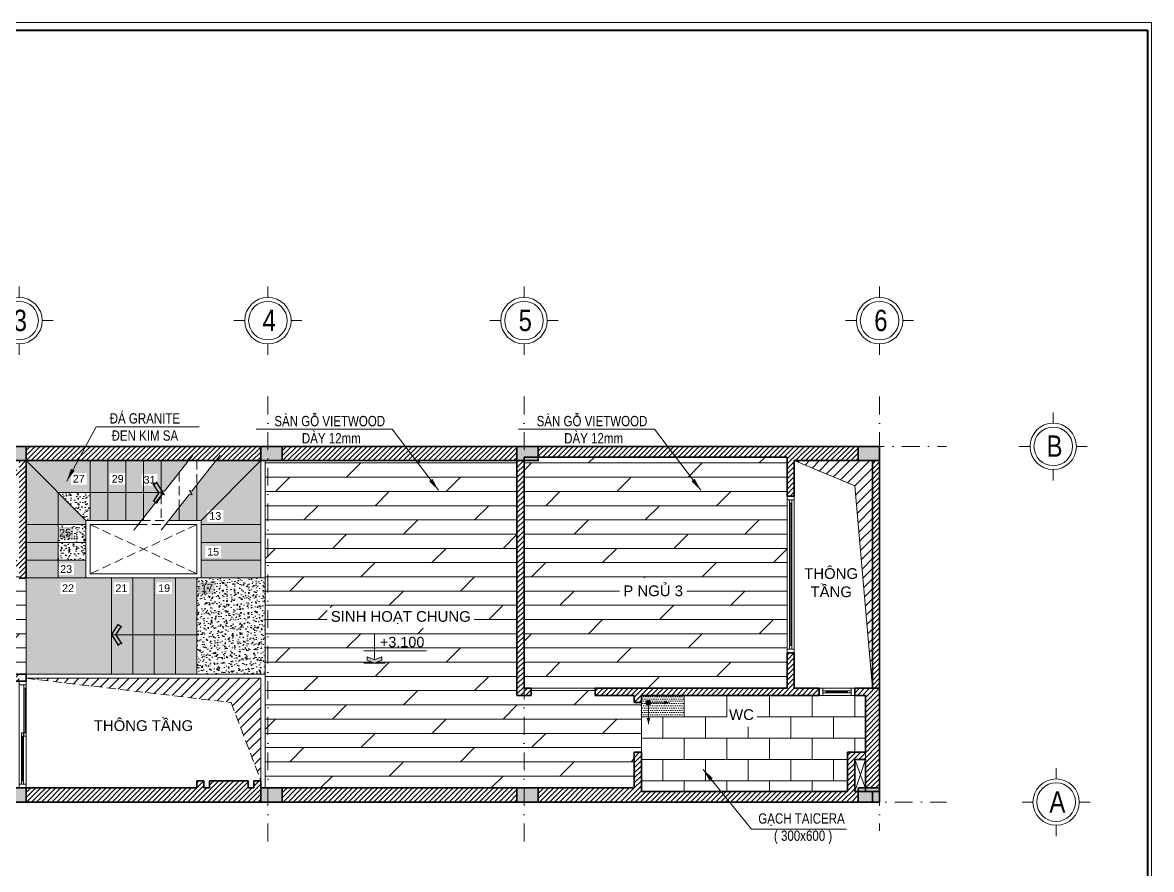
# Model space of a CAD drawing. Header units: inches. Extents: x 921646 to 2157952, y -92667 to 262089.
# Drawn here: x 1994644 to 2010516, y 88088 to 99990 of the extents above; entities that cross this region are included whole.
import ezdxf
from ezdxf.enums import TextEntityAlignment as Align

# ---------------------------------------------------------------- set-up
doc = ezdxf.new("R2010")
doc.units = ezdxf.units.IN
doc.header["$MEASUREMENT"] = 0
doc.linetypes.add('DASHDOT', pattern=[1, 0.5, -0.25, 0, -0.25])
doc.linetypes.add('HIDDEN', pattern=[9.525, 6.35, -3.175])
doc.layers.get('0').update_dxf_attribs({"lineweight": 9})
doc.layers.get('DEFPOINTS').update_dxf_attribs({"lineweight": 9})
for name, color, linetype, lineweight in [('01-WALL', 10, 'Continuous', 35), ('04-TRUC', 40, 'DASHDOT', 9), ('09-DIMOUT', 251, 'Continuous', 9), ('12 LAT GACH', 46, 'Continuous', 13), ('13 TRICH DAN', 134, 'Continuous', 9), ('13-VATDUNG', 104, 'Continuous', 13), ('14 KHUAT', 106, 'HIDDEN', 13), ('15 TEXT', 134, 'Continuous', 15), ('Cp Net Manh 0.15', 8, 'Continuous', 15), ('Cp Net Thep 0.40', 2, 'Continuous', 40), ('Cp Text 0.15', 3, 'Continuous', 15), ('CUA', 3, 'Continuous', 18), ('dim', 252, 'Continuous', 9)]:
    doc.layers.add(name, color=color, linetype=linetype, lineweight=lineweight)
doc.layers.add('02-TEXT', color=7, linetype='Continuous')
doc.layers.add('07-HATCH', color=180, linetype='Continuous')
doc.styles.add('ARIAL', font='arial.ttf')
doc.styles.add('C', font='VHARIAL.TTF')
doc.styles.add('CHU', font='arial.ttf')
doc.styles.add('IN', font='VHARIAL.TTF')
doc.styles.add('KS Sophia 191015$0$GHICHU-C', font='arial.ttf', dxfattribs={"width": 0.7})
doc.styles.add('VHELVEN', font='VHELVEN.TTF')
doc.styles.add('VNI-HELVE', font='VHELVEB.TTF', dxfattribs={"width": 0.8})
doc.dimstyles.new('VJC100', dxfattribs={"dimscale": 1.2, "dimtxt": 200, "dimasz": 100, "dimexe": 100, "dimexo": 0, "dimgap": 60, "dimtad": 1, "dimdec": 0, "dimlfac": -1, "dimzin": 9, "dimdsep": 46, "dimtxsty": 'CHU', "dimblk": 'ARCHTICK', "dimcen": 0.9, "dimdle": 100, "dimclrd": 251, "dimclre": 251, "dimclrt": 3, "dimadec": 0, "dimazin": 0, "dimtfac": 1, "dimtdec": 0, "dimtix": 1, "dimtmove": 2, "dimatfit": 3, "dimfxl": 500, "dimtolj": 1, "dimtzin": 0, "dimlwd": 13, "dimlwe": 9, "dimarcsym": 0})
pattern_1 = [(50, (0, 0), (143.4520365, -12.550427), [15, -165]), (355, (0, 0), (-27.750267, 150.438427), [12, -132]), (100.4514445, (11.95, -1.05), (115.701769, 137.887998), [12.748038, -140.228422]), (46.1842, (0, 40), (213.448266, -33.103856), [22.5, -247.5]), (96.635635, (17.79, 37.24), (186.93239, 194.82372), [19.122068, -210.342752]), (351.184164, (0, 40), (186.93239, 194.82372), [18, -198]), (21, (20, 30), (119.3814104, -80.523778), [15, -165]), (326, (20, 30), (48.663066, 145.030009), [12, -132]), (71.451445, (29.95, 23.29), (168.044475, 64.506231), [12.748038, -140.228422]), (37.5, (0, 0), (2.431971, 66.5787708), [0, -130.4, 0, -134, 0, -132.5]), (7.5, (0, 0), (52.6139075, 78.8823424), [0, -76.4, 0, -127.4, 0, -50.5]), (327.5, (-44.6, 0), (106.7644872, -4.5109743), [0, -50, 0, -156, 0, -207]), (317.5, (-64.6, 0), (116.637234, 20.0209965), [0, -65, 0, -103.6, 0, -147])]
pattern_2 = [(0, (0, 0), (0, 200), []), (45, (0, 0), (-400, 400), [282.84271, -565.68542])]

# ---------------------------------------------------------------- blocks, each defined once
blk = doc.blocks.new('*U106')
at = {"layer": '12 LAT GACH'}
h = blk.add_hatch(dxfattribs=at)
h.set_pattern_fill('DOTS', color=256, scale=20)
h.set_pattern_definition([(0, (12223.53, -19665.496), (15.875, 31.75), [0, -31.75])])
h.paths.add_polyline_path([(600, 300), (0, 300), (0, 0), (600, 0)])
blk.add_hatch(color=256, dxfattribs=at).paths.add_polyline_path([(133, 104, -1), (67, 104, -1)])
for p, q in [((100, 137), (100, 404)), ((133, 104), (400, 104))]:
    blk.add_line(p, q, dxfattribs=at)
for points in [[(100, 404, 0, 48.8, 0), (100, 320, 48.8, 48.8, 0)], [(400, 104, 0, 48.8, 0), (316, 104, 48.8, 48.8, 0)]]:
    blk.add_lwpolyline(points, format="xyseb", dxfattribs=at)
blk.add_lwpolyline([(0, 300), (600, 300), (600, 0), (0, 0)], close=True, dxfattribs=at)
blk.add_circle((100, 104), 33.1, dxfattribs=at)
blk = doc.blocks.new('DDDD')
at = {"layer": '09-DIMOUT'}
h = blk.add_hatch(color=256, dxfattribs=at)
h.dxf.hatch_style = 1
h.paths.add_polyline_path([(1648738, 63343), (1649038, 63343), (1649038, 63543), (1648738, 63543)])
at = {"layer": '01-WALL'}
blk.add_lwpolyline([(1648738, 63343), (1649038, 63343), (1649038, 63543), (1648738, 63543)], close=True, dxfattribs=at)
blk = doc.blocks.new('luoi')
at = {"layer": '04-TRUC', "ltscale": 500}
for p, q in [((1743022, 130293), (1743022, 123890)), ((1746622, 130293), (1746622, 123857)), ((1751622, 130293), (1751622, 124192)), ((1751622, 130293), (1751622, 124192)), ((1728931, 129594), (1752564, 129594)), ((1728830, 124594), (1752564, 124594))]:
    blk.add_line(p, q, dxfattribs=at)
at = {"layer": '09-DIMOUT', "xscale": -1, "rotation": 180}
for p in [(90584, 192937), (94184, 192937), (97784, 192937), (102584, 192937), (90584, 188137), (94184, 188137), (97784, 188137), (102584, 188137)]:
    blk.add_blockref('DDDD', p, dxfattribs=at)
blk = doc.blocks.new('đ')
h = blk.add_hatch(color=256)
h.dxf.hatch_style = 1
h.paths.add_polyline_path([(0, 60), (-115, 135), (-142, 93), (0, 0), (142, 93), (115, 135)])
at = {"ltscale": 0.01}
for p, q in [((0, 0), (-151, 98)), ((-110, 143), (-148, 84)), ((0, 60), (-124, 140)), ((0, 60), (124, 140)), ((0, 0), (151, 98)), ((110, 143), (148, 84))]:
    blk.add_line(p, q, dxfattribs=at)
blk = doc.blocks.new('*U936')
for p, q in [((50, 30), (775, 30)), ((50, 0), (775, 0)), ((100, 0), (100, 30)), ((725, 35), (725, 65)), ((725, 65), (1450, 65)), ((725, 35), (1450, 35)), ((725, 0), (725, 30)), ((775, 35), (775, 65)), ((775, 0), (775, 30)), ((1400, 35), (1400, 65))]:
    blk.add_line(p, q)
at = {"color": 8}
for p, q in [((100, 15), (725, 15)), ((775, 50), (1400, 50))]:
    blk.add_line(p, q, dxfattribs=at)
for points in [[(0, 0), (50, 0), (50, 100), (0, 100)], [(1450, 0), (1500, 0), (1500, 100), (1450, 100)]]:
    blk.add_lwpolyline(points, close=True)
for points in [[(1450, 100), (50, 100)], [(1450, 0), (50, 0)]]:
    blk.add_lwpolyline(points)
at = {"style": 'KS Sophia 191015$0$GHICHU-C', "flags": 1}
for tag, p in [('KICH_THUOC', (450, -190)), ('TEN_CUA', (450, -74)), ('QUI_CACH', (450, -311))]:
    blk.add_attdef(tag, text='', height=50, dxfattribs=at).set_placement(p, align=Align.MIDDLE)
blk = doc.blocks.new('*U34')
for p, q in [((50, 65), (2150, 65)), ((50, 35), (2150, 35)), ((100, 35), (100, 65)), ((2100, 35), (2100, 65))]:
    blk.add_line(p, q)
for points in [[(0, 0), (50, 0), (50, 100), (0, 100)], [(2150, 0), (2200, 0), (2200, 100), (2150, 100)]]:
    blk.add_lwpolyline(points, close=True)
for points in [[(2150, 100), (50, 100)], [(2150, 0), (50, 0)]]:
    blk.add_lwpolyline(points)
at = {"color": 8}
blk.add_lwpolyline([(100, 50), (2100, 50)], dxfattribs=at)
at = {"style": 'KS Sophia 191015$0$GHICHU-C', "flags": 1}
for tag, p in [('KICH_THUOC', (450, -190)), ('TEN_CUA', (450, -74)), ('QUI_CACH', (450, -311))]:
    blk.add_attdef(tag, text='', height=50, dxfattribs=at).set_placement(p, align=Align.MIDDLE)
blk = doc.blocks.new('*U36')
for p, q in [((50, 65), (450, 65)), ((50, 35), (450, 35)), ((100, 35), (100, 65)), ((400, 35), (400, 65))]:
    blk.add_line(p, q)
for points in [[(0, 0), (50, 0), (50, 100), (0, 100)], [(450, 0), (500, 0), (500, 100), (450, 100)]]:
    blk.add_lwpolyline(points, close=True)
for points in [[(450, 100), (50, 100)], [(450, 0), (50, 0)]]:
    blk.add_lwpolyline(points)
at = {"color": 8}
blk.add_lwpolyline([(100, 50), (400, 50)], dxfattribs=at)
at = {"style": 'KS Sophia 191015$0$GHICHU-C', "flags": 1}
for tag, p in [('KICH_THUOC', (450, -190)), ('TEN_CUA', (450, -74)), ('QUI_CACH', (450, -311))]:
    blk.add_attdef(tag, text='', height=50, dxfattribs=at).set_placement(p, align=Align.MIDDLE)
blk = doc.blocks.new('tuong t2')
at = {"layer": '09-DIMOUT'}
h = blk.add_hatch(dxfattribs=at)
h.set_pattern_fill('ANSI31', color=256, scale=400)
h.set_pattern_definition([(45, (-254796.685, -87721.633), (-35.355339, 35.355339), [])])
h.paths.add_polyline_path([(1739598, 112789), (1735698, 112789), (1735698, 112589), (1739598, 112589)])
h.paths.add_polyline_path([(1735398, 112789), (1733598, 112789), (1733598, 112589), (1735398, 112589)])
h.paths.add_polyline_path([(1735198, 113389), (1735098, 113389), (1735098, 112789), (1735198, 112789)])
h.paths.add_polyline_path([(1733398, 112789), (1731738, 112789), (1731738, 112589), (1733398, 112589)])
h.paths.add_polyline_path([(1733398, 115689), (1733198, 115689), (1733198, 115589), (1733398, 115589)])
h.paths.add_polyline_path([(1735198, 115889), (1735248, 115889), (1735248, 115989), (1735098, 115989), (1735098, 115689), (1733398, 115689), (1733398, 115589), (1735098, 115589), (1735098, 115189), (1735198, 115189)])
h.paths.add_polyline_path([(1733398, 117389), (1733398, 117589), (1733198, 117589), (1733198, 117389), (1733398, 117389)])
h.paths.add_polyline_path([(1735398, 117589), (1733598, 117589), (1733598, 117389), (1735198, 117389), (1735398, 117389)])
h.paths.add_polyline_path([(1739798, 115989), (1737478, 115989), (1737478, 116089), (1737378, 116089), (1737378, 115989), (1736048, 115989), (1736048, 115889), (1739298, 115889), (1739298, 115739), (1739398, 115739), (1739398, 115889), (1739798, 115889)])
h.paths.add_polyline_path([(1737478, 117389), (1737378, 117389), (1737378, 116789), (1737478, 116789)])
h.paths.add_polyline_path([(1739898, 117389), (1739798, 117389), (1739798, 115989), (1739798, 115739), (1739898, 115739)])
h.paths.add_polyline_path([(1739798, 117259), (1739398, 117259), (1739398, 117389), (1739298, 117389), (1739298, 117159), (1739798, 117159)])
h.paths.add_polyline_path([(1739398, 114839), (1739298, 114839), (1739298, 114289), (1739798, 114289), (1739798, 114389), (1739398, 114389)])
h.paths.add_polyline_path([(1743198, 112789), (1743198, 112889), (1743098, 112889), (1743098, 112789), (1743018, 112789), (1743018, 112875), (1742987, 112889), (1742478, 112889), (1742478, 112789), (1742398, 112789), (1742398, 112889), (1742298, 112889), (1742298, 112789), (1739898, 112789), (1739898, 112589), (1743198, 112589)])
h.paths.add_polyline_path([(1743198, 117589), (1739898, 117589), (1739898, 117389), (1743198, 117389)])
h.paths.add_polyline_path([(1746798, 117589), (1743498, 117589), (1743498, 117389), (1746798, 117389)])
h.paths.add_polyline_path([(1746798, 112789), (1743498, 112789), (1743498, 112589), (1746798, 112589)])
h.paths.add_polyline_path([(1751598, 112739), (1751548, 112739), (1751548, 113189), (1751698, 113189), (1751698, 113289), (1751448, 113289), (1751448, 112739), (1748548, 112739), (1748548, 113289), (1748448, 113289), (1748448, 112789), (1747098, 112789), (1747098, 112589), (1751598, 112589)])
h.paths.add_polyline_path([(1751898, 114189), (1751548, 114189), (1751548, 114089), (1751698, 114089), (1751698, 113602), (1751898, 113602)])
h.paths.add_polyline_path([(1751898, 113602), (1751698, 113602), (1751698, 113289), (1751698, 112789), (1751898, 112789)])
h.paths.add_polyline_path([(1751048, 114189), (1750698, 114189), (1750698, 114689), (1750598, 114689), (1750598, 114189), (1747898, 114189), (1747898, 114089), (1748448, 114089), (1748448, 113989), (1748548, 113989), (1748548, 114089), (1751048, 114089)])
h.paths.add_polyline_path([(1746898, 117389), (1746798, 117389), (1746798, 114089), (1746898, 114089)])
h.paths.add_polyline_path([(1746998, 114189), (1746898, 114189), (1746898, 114089), (1746998, 114089)])
h.paths.add_polyline_path([(1751598, 117589), (1750698, 117589), (1747098, 117589), (1747098, 117439), (1750598, 117439), (1750598, 116990), (1750598, 116889), (1750698, 116889), (1750698, 117389), (1751598, 117389)])
h.paths.add_polyline_path([(1751898, 117389), (1751798, 117389), (1751798, 114189), (1751898, 114189)])
h.paths.add_polyline_path([(1739598, 117439), (1739298, 117439), (1739298, 117389), (1739598, 117389)])
at = {"layer": '01-WALL'}
for p, q in [((1733198, 117589), (1750698, 117589)), ((1750698, 117589), (1751898, 117589)), ((1751898, 117589), (1751898, 114189)), ((1746860, 117389), (1739860, 117389)), ((1739898, 117389), (1739898, 115739)), ((1746798, 117389), (1746798, 114089)), ((1746898, 117439), (1746898, 114889)), ((1750598, 117439), (1746898, 117439)), ((1750598, 117439), (1750598, 116889)), ((1750698, 117389), (1750698, 116889)), ((1750698, 117389), (1751798, 117389)), ((1751798, 117389), (1751798, 114189)), ((1750698, 116889), (1750598, 116889)), ((1750698, 116889), (1750598, 116889)), ((1739898, 116489), (1739898, 115739)), ((1739898, 115739), (1739798, 115739)), ((1746898, 114889), (1746898, 114889)), ((1746898, 114889), (1746898, 114789)), ((1746898, 114789), (1746898, 114189)), ((1746898, 114789), (1746898, 114789)), ((1750598, 114689), (1750598, 114189)), ((1750698, 114689), (1750598, 114689)), ((1750698, 114689), (1750698, 114189)), ((1739298, 114289), (1739898, 114289)), ((1739398, 114389), (1739898, 114389)), ((1739898, 114389), (1739898, 114289)), ((1746998, 114189), (1746898, 114189)), ((1746998, 114189), (1746998, 114089)), ((1750598, 114189), (1747898, 114189)), ((1747898, 114189), (1747898, 114089)), ((1751048, 114189), (1750698, 114189)), ((1751048, 114189), (1751048, 114089)), ((1751898, 114189), (1751548, 114189)), ((1751548, 114189), (1751548, 114089)), ((1751898, 114189), (1751898, 112589)), ((1746998, 114089), (1746798, 114089)), ((1748448, 114089), (1747898, 114089)), ((1748448, 114089), (1748448, 113989)), ((1748548, 113989), (1748448, 113989)), ((1751048, 114089), (1748548, 114089)), ((1748548, 114089), (1748548, 113989)), ((1751698, 114089), (1751548, 114089)), ((1751698, 114089), (1751698, 113289)), ((1748548, 113289), (1748448, 113289)), ((1748448, 113289), (1748448, 112789)), ((1748548, 113289), (1748548, 112739)), ((1751698, 113289), (1751448, 113289)), ((1751448, 113289), (1751448, 112739)), ((1751698, 113189), (1751548, 113189)), ((1751548, 113189), (1751548, 112739)), ((1751698, 113189), (1751698, 112739)), ((1742398, 112889), (1742298, 112889)), ((1742298, 112889), (1742298, 112789)), ((1742398, 112889), (1742398, 112789)), ((1743018, 112889), (1742478, 112889)), ((1742478, 112889), (1742478, 112789)), ((1743018, 112889), (1743018, 112789)), ((1743198, 112889), (1743098, 112889)), ((1743098, 112889), (1743098, 112789)), ((1743198, 112889), (1743198, 112789)), ((1742298, 112789), (1731738, 112789)), ((1742478, 112789), (1742398, 112789)), ((1742478, 112789), (1742398, 112789)), ((1743098, 112789), (1743018, 112789)), ((1743098, 112789), (1743018, 112789)), ((1743198, 112789), (1748448, 112789)), ((1748548, 112739), (1751448, 112739)), ((1751698, 112739), (1751548, 112739)), ((1751698, 112739), (1751898, 112739)), ((1751798, 112739), (1751798, 112589)), ((1751898, 112739), (1751898, 112589)), ((1751898, 112589), (1731738, 112589))]:
    blk.add_line(p, q, dxfattribs=at)
at = {"layer": '09-DIMOUT'}
for p, q in [((1751698, 113789), (1751698, 112739)), ((1751898, 113789), (1751898, 112739)), ((1751548, 113189), (1751698, 112779)), ((1751548, 112739), (1751698, 113189))]:
    blk.add_line(p, q, dxfattribs=at)
blk = doc.blocks.new('cao do')
at = {"layer": '15 TEXT'}
h = blk.add_hatch(color=256, dxfattribs=at)
h.dxf.hatch_style = 1
h.paths.add_polyline_path([(155, 47), (261, 90), (261, 42), (155, 0), (49, 42), (49, 90)])
for p, q in [((0, 181), (911, 181)), ((0, 0), (310, 0))]:
    blk.add_line(p, q, dxfattribs=at)
blk.add_lwpolyline([(155, 424), (155, 47)], dxfattribs=at)
blk.add_lwpolyline([(155, 47), (261, 90), (261, 42), (155, 0), (49, 42), (49, 90)], close=True, dxfattribs=at)
at = {"layer": '15 TEXT', "color": 3, "style": 'ARIAL'}
blk.add_attdef('%%P0,000', text='', height=150, dxfattribs=at).set_placement((558, 307), align=Align.MIDDLE_CENTER)
blk = doc.blocks.new('A$C788F0ACE')
at = {"layer": 'Cp Net Manh 0.15', "linetype": 'Continuous'}
for p, q in [((0, 300), (0, 440)), ((-300, 0), (-440, 0)), ((300, 0), (440, 0)), ((0, -300), (0, -440))]:
    blk.add_line(p, q, dxfattribs=at)
for radius in [300, 250]:
    blk.add_circle((0, 0), radius, dxfattribs=at)
at = {"layer": 'Cp Text 0.15', "color": 7, "linetype": 'Continuous', "style": 'VHELVEN'}
blk.add_attdef('TRUC', text='', height=280, dxfattribs=at).set_placement((94, 1), align=Align.MIDDLE_CENTER)
blk = doc.blocks.new('dim')
at = {"layer": 'Cp Text 0.15'}
ref = blk.add_blockref('A$C788F0ACE', (1959378.4, 205712.9), dxfattribs=dict(at, xscale=1.086778053933425, yscale=1.086778053933425, zscale=1.086778053933425, rotation=180))
ref.add_attrib('TRUC', '3', dxfattribs={"layer": '0', "color": 3, "height": 300, "style": 'VNI-HELVE', "width": 0.8}).set_placement((1959396.2, 205716.2), align=Align.MIDDLE_CENTER)
ref = blk.add_blockref('A$C788F0ACE', (1962878.4, 205712.9), dxfattribs=dict(at, xscale=1.086778053933425, yscale=1.086778053933425, zscale=1.086778053933425, rotation=180))
ref.add_attrib('TRUC', '4', dxfattribs={"layer": '0', "color": 3, "height": 300, "style": 'VNI-HELVE', "width": 0.8}).set_placement((1962896.2, 205716.2), align=Align.MIDDLE_CENTER)
ref = blk.add_blockref('A$C788F0ACE', (1966478.4, 205712.9), dxfattribs=dict(at, xscale=1.086778053933425, yscale=1.086778053933425, zscale=1.086778053933425, rotation=180))
ref.add_attrib('TRUC', '5', dxfattribs={"layer": '0', "color": 3, "height": 300, "style": 'VNI-HELVE', "width": 0.8}).set_placement((1966496.2, 205716.2), align=Align.MIDDLE_CENTER)
ref = blk.add_blockref('A$C788F0ACE', (1971478.4, 205712.9), dxfattribs=dict(at, xscale=1.086778053933425, yscale=1.086778053933425, zscale=1.086778053933425, rotation=180))
ref.add_attrib('TRUC', '6', dxfattribs={"layer": '0', "color": 3, "height": 300, "style": 'VNI-HELVE', "width": 0.8}).set_placement((1971496.2, 205716.2), align=Align.MIDDLE_CENTER)
ref = blk.add_blockref('A$C788F0ACE', (1973919.8, 203946), dxfattribs=dict(at, xscale=1.086778053933425, yscale=1.086778053933425, zscale=1.086778053933425, rotation=180))
ref.add_attrib('TRUC', 'B', dxfattribs={"layer": '0', "color": 3, "height": 300, "style": 'VNI-HELVE', "width": 0.8}).set_placement((1973937.6, 203949.4), align=Align.MIDDLE_CENTER)
ref = blk.add_blockref('A$C788F0ACE', (1973959.8, 198946), dxfattribs=dict(at, xscale=1.086778053933425, yscale=1.086778053933425, zscale=1.086778053933425, rotation=180))
ref.add_attrib('TRUC', 'A', dxfattribs={"layer": '0', "color": 3, "height": 300, "style": 'VNI-HELVE', "width": 0.8}).set_placement((1973977.6, 198949.4), align=Align.MIDDLE_CENTER)
blk = doc.blocks.new('Khung Ht dep')
at = {"layer": 'Cp Net Thep 0.40', "color": 106, "flags": 128}
blk.add_lwpolyline([(30380, 21415), (30380, 1792), (3162, 1792), (3162, 21415)], close=True, dxfattribs=at)
at = {"layer": 'DEFPOINTS', "ltscale": 100}
blk.add_lwpolyline([(30430, 1692), (30430, 21515), (1912, 21515), (1912, 1692)], close=True, dxfattribs=at)
blk = doc.blocks.new('_ArchTick')
at = {"layer": 'dim', "const_width": 0.15}
blk.add_lwpolyline([(0.2, 0.2), (-0.2, -0.2)], dxfattribs=at)

msp = doc.modelspace()

# ---------------------------------------------------------------- hatches: boundary and pattern name
at = {"layer": '09-DIMOUT'}
h = msp.add_hatch(dxfattribs=at)
h.set_pattern_fill('AR-CONC', color=256, scale=20)
h.set_pattern_definition(pattern_1)
h.paths.add_polyline_path([(1997094.4, 92183.8), (1996794.4, 92183.8), (1996794.4, 91383.8), (1997094.4, 91383.8)])
h.paths.add_polyline_path([(1996794.4, 92183.8), (1996494.4, 92183.8), (1996494.4, 91383.8), (1996794.4, 91383.8)])
h.paths.add_polyline_path([(1996494.4, 92183.8), (1996194.4, 92183.8), (1996194.4, 91383.8), (1996494.4, 91383.8)])
h.paths.add_polyline_path([(1996194.4, 92183.8), (1994694.4, 92183.8), (1994694.4, 91385.8), (1995895.7, 91383.8), (1995988.5, 91526.2), (1996030.4, 91498.9), (1995955.4, 91383.8), (1996194.4, 91383.8)])
h.paths.add_polyline_path([(1995988.5, 91526.2), (1996030.4, 91498.9), (1995955.4, 91383.8), (1996194.4, 91383.8), (1996194.4, 90833.8), (1994694.4, 90833.8), (1994694.4, 91385.8), (1995895.7, 91383.8)])
h.paths.add_polyline_path([(1996494.4, 91383.8), (1996194.4, 91383.8), (1996194.4, 90833.8), (1996494.4, 90833.8)])
h.paths.add_polyline_path([(1996794.4, 91383.8), (1996494.4, 91383.8), (1996494.4, 90833.8), (1996794.4, 90833.8)])
h.paths.add_polyline_path([(1997094.4, 91383.8), (1996794.4, 91383.8), (1996794.4, 90833.8), (1997094.4, 90833.8)])
h.paths.add_polyline_path([(1997994.4, 92433.8), (1997154.4, 92433.8), (1997154.4, 92183.8), (1997994.4, 92183.8)])
h.paths.add_polyline_path([(1997994.4, 92683.8), (1997154.4, 92683.8), (1997154.4, 92433.8), (1997994.4, 92433.8)])
h.paths.add_polyline_path([(1997994.4, 92933.8), (1997154.4, 92933.8), (1997154.4, 92683.8), (1997994.4, 92683.8)])
h.paths.add_polyline_path([(1997994.4, 93833.8), (1997154.4, 92993.8), (1997154.4, 92933.8), (1997994.4, 92933.8)])
h.paths.add_polyline_path([(1997994.4, 93833.8), (1997362.4, 93833.8), (1997094.4, 93492.4), (1997094.4, 92993.8), (1997154.4, 92993.8)])
h.paths.add_polyline_path([(1997094.4, 93492.4), (1997024.5, 93403.4), (1996989.8, 93414.8), (1997028.3, 93352.7), (1996993.6, 93364.1), (1996844.4, 93174.1), (1996844.4, 92993.8), (1997094.4, 92993.8)])
h.paths.add_polyline_path([(1996844.4, 93174.1), (1996702.8, 92993.8), (1996844.4, 92993.8)])
h.paths.add_polyline_path([(1996975.7, 93833.8), (1996594.4, 93833.8), (1996594.4, 93426.6), (1996601.8, 93415.2), (1996637.7, 93403.4)])
h.paths.add_polyline_path([(1996594.4, 93833.8), (1996344.4, 93833.8), (1996344.4, 93383.8), (1996562.6, 93383.8), (1996487.6, 93498.9), (1996529.5, 93526.2), (1996594.4, 93426.6)])
h.paths.add_polyline_path([(1996562.6, 93383.8), (1996344.4, 93383.8), (1996344.4, 93029.9), (1996516.9, 93249.5), (1996487.6, 93268.6)])
h.paths.add_polyline_path([(1996344.4, 93383.8), (1996094.4, 93383.8), (1996094.4, 92993.8), (1996316, 92993.8), (1996344.4, 93029.9)])
h.paths.add_polyline_path([(1996344.4, 93833.8), (1996094.4, 93833.8), (1996094.4, 93383.8), (1996344.4, 93383.8)])
h.paths.add_polyline_path([(1996094.4, 93833.8), (1995844.4, 93833.8), (1995844.4, 93383.8), (1996094.4, 93383.8)])
h.paths.add_polyline_path([(1996094.4, 93383.8), (1995844.4, 93383.8), (1995844.4, 92993.8), (1996094.4, 92993.8)])
h.paths.add_polyline_path([(1995844.4, 93383.8), (1995594.4, 93383.8), (1995594.4, 92993.8), (1995844.4, 92993.8)])
h.paths.add_polyline_path([(1995844.4, 93833.8), (1995594.4, 93833.8), (1995594.4, 93383.8), (1995844.4, 93383.8)])
h.paths.add_polyline_path([(1995594.4, 93833.8), (1994694.4, 93833.8), (1995144.4, 93383.8), (1995594.4, 93383.8)])
h.paths.add_polyline_path([(1995144.4, 93383.8), (1995144.4, 92933.8), (1995534.4, 92933.8), (1995534.4, 92993.8)])
h.paths.add_polyline_path([(1995144.4, 93383.8), (1994694.4, 93833.8), (1994694.4, 92933.8), (1995144.4, 92933.8)])
h.paths.add_polyline_path([(1995144.4, 92933.8), (1994694.4, 92933.8), (1994694.4, 92683.8), (1995144.4, 92683.8)])
h.paths.add_polyline_path([(1995144.4, 92683.8), (1994694.4, 92683.8), (1994694.4, 92433.8), (1995144.4, 92433.8)])
h.paths.add_polyline_path([(1995144.4, 92433.8), (1994694.4, 92433.8), (1994694.4, 92183.8), (1995144.4, 92183.8)])
h.paths.add_polyline_path([(1995534.4, 92433.8), (1995144.4, 92433.8), (1995144.4, 92183.8), (1995534.4, 92183.8)])
h.paths.add_polyline_path([(1995173, 91959.7), (1995395, 91959.7), (1995395, 92122.3), (1995173, 92122.3)], flags=16)
h.paths.add_polyline_path([(1997125.1, 91959.7), (1997347.1, 91959.7), (1997347.1, 92122.3), (1997125.1, 92122.3)])
h.paths.add_polyline_path([(1996522.9, 91957.4), (1996745.9, 91957.4), (1996745.9, 92122.8), (1996522.9, 92122.8)], flags=16)
h.paths.add_polyline_path([(1995923.4, 91959.7), (1996145.4, 91959.7), (1996145.4, 92122.3), (1995923.4, 92122.3)], flags=16)
h.paths.add_polyline_path([(1997212.3, 92468.5), (1997435.3, 92468.5), (1997435.3, 92633.9), (1997212.3, 92633.9)], flags=16)
h.paths.add_polyline_path([(1997242.3, 92972), (1997465.3, 92972), (1997465.3, 93137.5), (1997242.3, 93137.5)], flags=16)
h.paths.add_polyline_path([(1996318.2, 93480.9), (1996541.2, 93480.9), (1996541.2, 93646.5), (1996318.2, 93646.5)])
h.paths.add_polyline_path([(1995870.3, 93495.4), (1996093.3, 93495.4), (1996093.3, 93660.9), (1995870.3, 93660.9)], flags=16)
h.paths.add_polyline_path([(1995323.8, 93497.7), (1995545.8, 93497.7), (1995545.8, 93660.4), (1995323.8, 93660.4)], flags=16)
h.paths.add_polyline_path([(1995130.2, 92735.8), (1995353.2, 92735.8), (1995353.2, 92901.3), (1995130.2, 92901.3)])
h.paths.add_polyline_path([(1995145.8, 92225.9), (1995368.8, 92225.9), (1995368.8, 92391.4), (1995145.8, 92391.4)], flags=16)
h = msp.add_hatch(dxfattribs=at)
h.set_pattern_fill('ANSI31', color=256, scale=800)
h.paths.add_polyline_path([(2006594.4, 93833.8), (2005494.4, 93833.8), (2006344.8, 93479.7), (2006594.4, 90633.8)])
h = msp.add_hatch(dxfattribs=at)
h.set_pattern_fill('AR-CONC', color=256, scale=20)
h.set_pattern_definition(pattern_1)
h.paths.add_polyline_path([(1995534.4, 92683.8), (1995144.4, 92683.8), (1995144.4, 92433.8), (1995534.4, 92433.8)])
h.paths.add_polyline_path([(1995594.4, 93383.8), (1995144.4, 93383.8), (1995534.4, 92993.8), (1995594.4, 92993.8)])
h.paths.add_polyline_path([(1995534.4, 92933.8), (1995144.4, 92933.8), (1995144.4, 92683.8), (1995534.4, 92683.8)])
h.paths.add_polyline_path([(1995130.2, 92735.8), (1995353.2, 92735.8), (1995353.2, 92901.3), (1995130.2, 92901.3)], flags=9)
h = msp.add_hatch(dxfattribs=at)
h.set_pattern_fill('AR-CONC', color=256, scale=20)
h.set_pattern_definition(pattern_1)
h.paths.add_polyline_path([(1998054.4, 92183.8), (1997994.4, 92183.8), (1997154.4, 92183.8), (1997094.4, 92183.8), (1997094.4, 90833.8), (1998054.4, 90833.8)])
h.paths.add_polyline_path([(1997125.1, 91959.7), (1997347.1, 91959.7), (1997347.1, 92122.3), (1997125.1, 92122.3)], flags=24)
h = msp.add_hatch(dxfattribs=at)
h.set_pattern_fill('ANSI31', color=256, scale=800)
h.paths.add_polyline_path([(1997994.4, 90773.8), (1994694.4, 90773.8), (1997575.3, 90433.1), (1997994.4, 89333.8)])
at = {"layer": '12 LAT GACH'}
h = msp.add_hatch(dxfattribs=at)
h.set_pattern_fill('DOLMIT', color=256, scale=800)
h.set_pattern_definition(pattern_2)
h.paths.add_polyline_path([(2001694.4, 90533.8), (2001594.4, 90533.8), (2001594.4, 93833.8), (1998094.4, 93833.8), (1998094.4, 89233.8), (2001694.4, 89233.8)])
h.paths.add_polyline_path([(1999591.4, 91032.7), (1999694, 91073.7), (1999694, 91028.1), (1999591.4, 90987), (1999488.7, 91028.1), (1999488.7, 91073.7)], flags=16)
h.paths.add_polyline_path([(1998094.4, 93833.8), (1998054.4, 93833.8), (1998054.4, 92183.8), (1998054.4, 90833.8), (1998054.4, 89233.8), (1998094.4, 89233.8)])
h.paths.add_polyline_path([(2003344.4, 90433.8), (2003244.4, 90433.8), (2003244.4, 90533.8), (2002694.4, 90533.8), (2002694.4, 90633.8), (2001794.4, 90633.8), (2001794.4, 90533.8), (2001694.4, 90533.8), (2001694.4, 89233.8), (2003244.4, 89233.8), (2003244.4, 89733.8), (2003344.4, 89733.8)])
h.paths.add_polyline_path([(2005394.4, 93283.8), (2005394.4, 93333.8), (2005394.4, 93883.8), (2001694.4, 93883.8), (2001694.4, 91333.8), (2001694.4, 91233.8), (2001694.4, 90633.8), (2001794.4, 90633.8), (2002694.4, 90633.8), (2005394.4, 90633.8), (2005394.4, 91133.8), (2005394.4, 91183.8)])
h.paths.add_polyline_path([(1998929, 91478), (2000993.7, 91478), (2000993.7, 91769.6), (1998929, 91769.6)], flags=16)
h.paths.add_polyline_path([(2003038.9, 91873.5), (2003981.5, 91873.5), (2003981.5, 92186), (2003038.9, 92186)], flags=16)
h = msp.add_hatch(dxfattribs=at)
h.set_pattern_fill('DOLMIT', color=256, scale=800)
h.set_pattern_definition(pattern_2)
h.paths.add_polyline_path([(1994594.4, 92333.8), (1994194.4, 92333.8), (1994194.4, 92183.8), (1994094.4, 92183.8), (1994094.4, 91383.8), (1994194.4, 91383.8), (1994194.4, 90833.8), (1994594.4, 90833.8)])
h.paths.add_polyline_path([(1994694.4, 92183.8), (1994594.4, 92183.8), (1994594.4, 90833.8), (1994694.4, 90833.8)])
h = msp.add_hatch(dxfattribs=at)
h.set_pattern_fill('AR-B816', color=256, scale=37.5)
h.set_pattern_definition([(0, (2003344.4, 90833.76), (0, 300), []), (90, (2003344.4, 90833.76), (-300, 300), [300, -300])])
h.paths.add_polyline_path([(2006494.4, 90533.8), (2006494.4, 90533.8), (2006344.4, 90533.8), (2006294.4, 90533.8), (2005894.4, 90533.8), (2005844.4, 90533.8), (2003344.4, 90533.8), (2003344.4, 90433.8), (2003344.4, 90033.8), (2003344.4, 89183.8), (2006244.4, 89183.8), (2006244.4, 89733.8), (2006494.4, 89733.8)])
h.paths.add_polyline_path([(2004544.7, 90093.8), (2004971.3, 90093.8), (2004971.3, 90326.4), (2004544.7, 90326.4)], flags=16)

# ---------------------------------------------------------------- linework, layer by layer
at = {"layer": '09-DIMOUT'}
for p, q in [((2005494.4, 94033.8), (2006694.4, 94033.8)), ((1995534.4, 92993.8), (1994694.4, 93833.8)), ((2005494.4, 93833.8), (2006594.4, 93833.8)), ((2005494.4, 93833.8), (2006344.8, 93479.7)), ((1995144.4, 92183.8), (1995144.4, 93383.8)), ((1996622.3, 93383.8), (1995144.4, 93383.8)), ((2005494.4, 91133.8), (2005494.4, 93333.8)), ((2006344.8, 93479.7), (2006594.4, 90633.8)), ((1994694.4, 92183.8), (1994694.4, 90833.8)), ((1998054.4, 92183.8), (1998054.4, 90833.8)), ((1995895.7, 91383.8), (1997094.4, 91383.8)), ((2002694.4, 90633.8), (2001794.4, 90633.8)), ((2003344.4, 90433.8), (2003344.4, 89733.8))]:
    msp.add_line(p, q, dxfattribs=at)
at = {"layer": '09-DIMOUT', "linetype": 'Continuous'}
for points in [[(1996207.2, 92855.1), (1996606.9, 93364.1), (1996641.6, 93352.7), (1996603, 93414.8), (1996637.7, 93403.4), (1997037.5, 93912.4)], [(1997424.2, 93912.4), (1997024.5, 93403.4), (1996989.8, 93414.8), (1997028.3, 93352.7), (1996993.6, 93364.1), (1996593.9, 92855.1)]]:
    msp.add_lwpolyline(points, dxfattribs=at)
at = {"layer": '13-VATDUNG'}
for p, q in [((1995594.4, 93833.8), (1995594.4, 92993.8)), ((1995844.4, 93833.8), (1995844.4, 92993.8)), ((1996094.4, 93833.8), (1996094.4, 92993.8)), ((1996344.4, 93833.8), (1996344.4, 93029.9)), ((1996594.4, 93833.8), (1996594.4, 93348.2)), ((1997154.4, 92993.8), (1997994.4, 93833.8)), ((1997994.4, 93833.8), (1997994.4, 92183.8)), ((1998054.4, 93833.8), (1998054.4, 92183.8)), ((1997094.4, 93492.4), (1997094.4, 92993.8)), ((1996844.4, 93174.1), (1996844.4, 92993.8)), ((1995534.4, 92933.8), (1994694.4, 92933.8)), ((1995534.4, 92993.8), (1995534.4, 92183.8)), ((1996316, 92993.8), (1995534.4, 92993.8)), ((1996268.9, 92933.8), (1995594.4, 92933.8)), ((1995594.4, 92933.8), (1995594.4, 92243.8)), ((1996655.7, 92933.8), (1997094.4, 92933.8)), ((1996702.8, 92993.8), (1997154.4, 92993.8)), ((1997094.4, 92933.8), (1997094.4, 92243.8)), ((1997154.4, 92993.8), (1997154.4, 92183.8)), ((1997154.4, 92933.8), (1997994.4, 92933.8)), ((1997994.4, 92933.8), (1997154.4, 92933.8)), ((1995534.4, 92683.8), (1994694.4, 92683.8)), ((1997994.4, 92683.8), (1997154.4, 92683.8)), ((1995534.4, 92433.8), (1994694.4, 92433.8)), ((1997994.4, 92433.8), (1997154.4, 92433.8)), ((1995594.4, 92243.8), (1997094.4, 92243.8)), ((1995534.4, 92183.8), (1994694.4, 92183.8)), ((1995534.4, 92183.8), (1997154.4, 92183.8)), ((1995894.4, 92183.8), (1995894.4, 90833.8)), ((1996194.4, 92183.8), (1996194.4, 90833.8)), ((1996494.4, 92183.8), (1996494.4, 90833.8)), ((1996794.4, 92183.8), (1996794.4, 90833.8)), ((1997094.4, 92183.8), (1997094.4, 90833.8)), ((1997994.4, 92183.8), (1997154.4, 92183.8)), ((1997994.4, 92183.8), (1998054.4, 92183.8)), ((1994694.4, 90833.8), (1998054.4, 90833.8)), ((1998054.4, 90833.8), (1998054.4, 89233.8)), ((1994694.4, 90773.8), (1997994.4, 90773.8)), ((1997994.4, 90773.8), (1997994.4, 89233.8))]:
    msp.add_line(p, q, dxfattribs=at)
at = {"layer": '14 KHUAT', "ltscale": 20}
for p, q in [((1997094.4, 93833.8), (1997094.4, 93492.4)), ((1996844.4, 93666.6), (1996844.4, 93174.1)), ((1996594.4, 93348.2), (1996594.4, 92993.8)), ((1996344.4, 93029.9), (1996344.4, 92993.8)), ((1995594.4, 92933.8), (1997094.4, 92243.8)), ((1997094.4, 92933.8), (1995594.4, 92243.8)), ((1996268.9, 92933.8), (1996655.7, 92933.8)), ((1996316, 92993.8), (1996702.8, 92993.8)), ((1994694.4, 90773.8), (1997575.3, 90433.1)), ((1997575.3, 90433.1), (1997994.4, 89333.8))]:
    msp.add_line(p, q, dxfattribs=at)

# ---------------------------------------------------------------- block references
at = {"layer": '01-WALL'}
msp.add_blockref('luoi', (255072.6, -35560.5), dxfattribs=at)
at = {"layer": '07-HATCH', "rotation": 90.00000000000003}
msp.add_blockref('đ', (1996622.3, 93383.8), dxfattribs=at)
at = {"layer": '07-HATCH', "xscale": -1, "rotation": 270}
msp.add_blockref('đ', (1995895.7, 91383.8), dxfattribs=at)
at = {"layer": '09-DIMOUT'}
msp.add_blockref('dim', (35216, -109912.2), dxfattribs=at)
at = {"layer": '12 LAT GACH', "xscale": -1, "rotation": 180.0203769747632}
msp.add_blockref('*U106', (2003344.4, 90533.8), dxfattribs=at)
at = {"layer": '13-VATDUNG'}
msp.add_blockref('tuong t2', (254796.7, -23555.6), dxfattribs=at)
at = {"layer": '13-VATDUNG', "xscale": -1}
for name, p, rotation in [('*U34', (2005494.4, 93333.8), 90), ('*U36', (2005844.4, 90633.8), 180)]:
    msp.add_blockref(name, p, dxfattribs=dict(at, rotation=rotation))
at = {"layer": '15 TEXT', "xscale": 0.9671879849873873, "yscale": 0.9671879849873873, "zscale": 0.9671879849873873}
msp.add_blockref('cao do', (1999441.4, 90987), dxfattribs=at).add_auto_attribs({'%%P0,000': '+3.100'})
at = {"layer": 'Cp Net Manh 0.15', "xscale": 1.05319564237593, "yscale": 1.05319564237593, "zscale": 1.05319564237593}
msp.add_blockref('Khung Ht dep', (1978466.7, 77331.1), dxfattribs=at)
at = {"layer": 'CUA', "xscale": -1, "rotation": 90}
msp.add_blockref('*U936', (1994694.4, 90733.8), dxfattribs=at)

# ---------------------------------------------------------------- texts
at = {"layer": '02-TEXT', "style": 'C'}
for s, height, p in [('27', 108, (1995434.8, 93524.9)), ('29', 108, (1995981.8, 93524.9)), ('31', 108, (1996429.7, 93510.4)), ('13', 108, (1997353.8, 93001.5)), ('25', 108, (1995241.7, 92765.2)), ('15', 108, (1997323.8, 92497.9)), ('23', 108, (1995257.3, 92255.4)), ('TH¤NG', 150, (2006012.2, 92171.4)), ('22', 108, (1995284, 91986.8)), ('21', 108, (1996034.4, 91986.8)), ('19', 108, (1996634.4, 91986.8)), ('17', 108, (1997236.1, 91986.8)), ('P NGñ 3', 150, (2003510.2, 91928.3)), ('TÇNG', 150, (2006014, 91915)), ('SINH HO¹T CHUNG', 150, (1999961.4, 91568.3)), ('WC', 150, (2004752.3, 90188.3)), ('TH¤NG TÇNG', 150, (1996344.4, 90033.8))]:
    msp.add_text(s, height=height, dxfattribs=at).set_placement(p, align=Align.CENTER)
at = {"layer": '13 TRICH DAN', "char_height": 145, "attachment_point": 8, "style": 'IN'}
for s, insert in [('{\\fArial|b0|i0|c0|p34;\\W0.8;ĐÁ GRANITE\\PĐEN KIM SA}', (1996363.7, 94111.3)), ('{\\fArial|b0|i0|c0|p34;\\W0.8;SÀN GỖ VIETWOOD\\P DÀY 12mm}', (1998962.9, 94075)), ('{\\fArial|b0|i0|c0|p34;\\W0.8;SÀN GỖ VIETWOOD\\P DÀY 12mm}', (2002650.8, 94075)), ('{\\fArial|b0|i0|c0|p34;\\W0.8;GẠCH TAICERA \\P ( 300x600 ) }', (2005596, 88445.8))]:
    msp.add_mtext(s, dxfattribs=dict(at, insert=insert))

# ---------------------------------------------------------------- leaders
at = {"layer": '13 TRICH DAN'}
for points in [[(1995265, 93546.6), (1995681.2, 94310.3), (1997126.1, 94310.3)], [(2000491.6, 93416.8), (1999841.1, 94277.1), (1997928.5, 94277.1)], [(2004179.5, 93416.8), (2003529, 94277.1), (2001616.4, 94277.1)], [(2004212.2, 89493.3), (2004890.8, 88653.4), (2006230.2, 88653.4)]]:
    msp.add_leader(points, dimstyle='VJC100', override={"dimasz": 150, "dimtad": 0}, dxfattribs=at)

doc.saveas('drawing.dxf')
